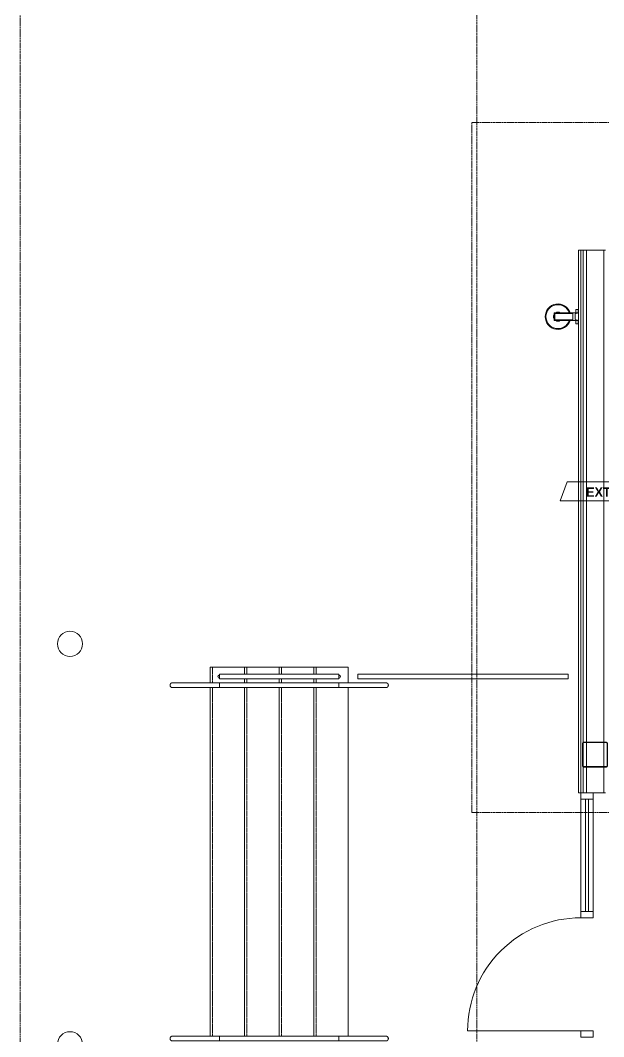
# Model space of a CAD drawing. Header units: inches. Extents: x -4010 to -1814, y 9846 to 12241.
# Drawn here: x -4009.5 to -3823.8, y 11317.3 to 11640.9 of the extents above; entities that cross this region are included whole.
import ezdxf

# ---------------------------------------------------------------- set-up
doc = ezdxf.new("R2010")
doc.units = ezdxf.units.IN
doc.header["$MEASUREMENT"] = 0
for name, pattern in [('Aligning Line 1_8_', [0.25, 0.125, -0.125]), ('Aligning Line 1_8__2_', [0.25, 0.125, -0.125]), ('Overhead 1_16_', [0.101562, 0.0625, -0.039062])]:
    doc.linetypes.add(name, pattern=pattern)
for name, color, linetype, lineweight in [('0-1', 7, 'Continuous', 5), ('0-2', 7, 'Continuous', 9), ('A-DOOR-1', 7, 'Continuous', 9), ('A-FLOR-HRAL-1', 7, 'Continuous', 9), ('A-GLAZ-CURT-1', 7, 'Continuous', 9), ('A-GLAZ-CWMG-1', 7, 'Continuous', 9), ('A-WALL-1', 7, 'Continuous', 9), ('A-WALL-2', 250, 'Continuous', 18), ('A-WALL-IDEN', 211, 'Continuous', 9), ('E-LITE-EQPM-1', 7, 'Continuous', 9), ('G-ANNO-SYMB', 111, 'Aligning Line 1_8_', 9), ('G-ANNO-SYMB-1', 147, 'Aligning Line 1_8_', 9), ('G-ANNO-SYMB-2', 147, 'Aligning Line 1_8__2_', 9), ('S-COLS-1', 7, 'Continuous', 9), ('S-STRS-1', 7, 'Continuous', 9), ('S-STRS-2', 7, 'Overhead 1_16_', 9)]:
    doc.layers.add(name, color=color, linetype=linetype, lineweight=lineweight)
doc.styles.add('Century Gothic_B_1', font='GOTHICB.TTF', dxfattribs={"height": 3})

# ---------------------------------------------------------------- blocks, each defined once
blk = doc.blocks.new('STOREFRONT DOOR A - ALUM_ STILE W_ GLASS INSET-2790937-UNIT PLANS - 1ST FLOOR')
at = {"layer": 'A-DOOR-1'}
blk.add_line((-18, 2), (-18, 38), dxfattribs=at)
blk.add_arc((-18, 2), 36, 0, 90, dxfattribs=at)
blk = doc.blocks.new('System Panel - Glazed-2762267-UNIT PLANS - 1ST FLOOR')
at = {"layer": 'A-GLAZ-CURT-1'}
for p, q in [((17.9, 0.5), (-17.9, 0.5)), ((-17.9, 0.5), (-17.9, -0.5)), ((17.9, -0.5), (17.9, 0.5)), ((-17.9, -0.5), (17.9, -0.5))]:
    blk.add_line(p, q, dxfattribs=at)
blk = doc.blocks.new('Rectangular Mullion - 2_ x 4_ rectangular-2647654-UNIT PLANS - 1ST FLOOR')
at = {"layer": 'A-GLAZ-CWMG-1'}
for p, q in [((-3831.14, 11392.99), (-3831.14, 11357.19)), ((-3827.14, 11392.99), (-3827.14, 11357.19))]:
    blk.add_line(p, q, dxfattribs=at)
blk = doc.blocks.new('Pathway_Cooper_McGraw-Edison _BSC-BRC_Round - Pathway_Cooper_McGraw-Edison _BSC-BRC_Round-2028611-UNIT PLANS - 1ST FLOOR')
at = {"layer": 'E-LITE-EQPM-1'}
for start, end in [(360, 180), (180, 360)]:
    blk.add_arc((0, 0), 4, start, end, dxfattribs=at)
blk = doc.blocks.new('VISA-OW2400-02-SASS - OW2400-L30K-MVOLT-2031435-UNIT PLANS - 1ST FLOOR')
at = {"layer": 'E-LITE-EQPM-1'}
for p, q in [((-3831.89, 11779.24), (-3832.69, 11779.24)), ((-3832.69, 11778.25), (-3832.69, 11779.24)), ((-3831.89, 11779.24), (-3831.89, 11778.25)), ((-3839.6, 11778.24), (-3831.82, 11778.24)), ((-3839.6, 11775.74), (-3839.6, 11778.24)), ((-3831.82, 11775.74), (-3839.6, 11775.74)), ((-3833.6, 11777.99), (-3839.38, 11777.99)), ((-3839.38, 11777.99), (-3839.38, 11775.99)), ((-3839.38, 11775.99), (-3833.6, 11775.99)), ((-3833.6, 11775.99), (-3833.6, 11777.99)), ((-3832.89, 11777.94), (-3831.82, 11778.24)), ((-3832.89, 11776.04), (-3832.89, 11777.94)), ((-3831.82, 11775.74), (-3832.89, 11776.04)), ((-3832.69, 11774.74), (-3832.69, 11775.73)), ((-3831.89, 11775.73), (-3831.89, 11774.74)), ((-3831.82, 11778.24), (-3831.82, 11775.74)), ((-3832.69, 11774.74), (-3831.89, 11774.74))]:
    blk.add_line(p, q, dxfattribs=at)
for radius, start, end in [(4.06, 18.0184, 180), (3.81, 19.2018, 180), (4.06, 180, 341.9816), (3.81, 180, 340.7982), (1.45, 147.9515, 180), (1.45, 180, 212.0485), (1.45, 60, 120), (1.45, 240, 300)]:
    blk.add_arc((-3838.38, 11776.99), radius, start, end, dxfattribs=at)
blk = doc.blocks.new('Railing - 1_-2838582-UNIT PLANS - 1ST FLOOR')
at = {"layer": 'A-FLOR-HRAL-1'}
for p, q in [((2, 11), (2, 0)), ((3.5, 0), (3.5, 11))]:
    blk.add_line(p, q, dxfattribs=at)
at = {"layer": 'A-FLOR-HRAL-1', "flags": 128}
for points in [[(2, 15), (2, 15.03), (2, 15.06), (2.01, 15.09), (2.01, 15.12), (2.01, 15.15), (2.02, 15.18), (2.03, 15.21), (2.04, 15.24), (2.05, 15.26), (2.06, 15.29), (2.07, 15.32), (2.08, 15.35), (2.1, 15.37), (2.11, 15.4), (2.13, 15.42), (2.15, 15.45), (2.17, 15.47), (2.19, 15.49), (2.21, 15.52), (2.23, 15.54), (2.25, 15.56), (2.27, 15.58), (2.3, 15.6), (2.32, 15.61), (2.34, 15.63), (2.37, 15.65), (2.4, 15.66), (2.42, 15.68), (2.45, 15.69), (2.48, 15.7), (2.51, 15.71), (2.53, 15.72), (2.56, 15.73), (2.59, 15.73), (2.62, 15.74), (2.65, 15.74), (2.68, 15.75), (2.71, 15.75), (2.74, 15.75)], [(2, 15), (2, 15), (2, 14.99), (2, 14.97), (2, 14.95), (2, 14.92), (2, 14.89), (2, 14.84), (2, 14.8), (2, 14.74), (2, 14.68), (2, 14.62), (2, 14.55), (2, 14.47), (2, 14.39), (2, 14.3), (2, 14.21), (2, 14.11), (2, 14.01), (2, 13.9), (2, 13.79), (2, 13.67), (2, 13.55), (2, 13.42), (2, 13.29), (2, 13.16), (2, 13.02), (2, 12.89), (2, 12.74), (2, 12.6), (2, 12.45), (2, 12.3), (2, 12.15), (2, 11.99), (2, 11.84), (2, 11.68), (2, 11.52), (2, 11.36), (2, 11.2), (2, 11.04), (2, 11)], [(2, 14.5), (2, 14.53), (2, 14.6), (2, 14.67), (2, 14.73), (2, 14.78), (2, 14.83), (2, 14.87), (2, 14.91), (2, 14.94), (2, 14.97), (2, 14.98), (2, 14.99), (2, 15)], [(2.75, 15.75), (2.78, 15.75), (2.81, 15.75), (2.84, 15.74), (2.87, 15.74), (2.9, 15.74), (2.93, 15.73), (2.96, 15.72), (2.99, 15.71), (3.01, 15.7), (3.04, 15.69), (3.07, 15.68), (3.1, 15.67), (3.11, 15.66)], [(3.12, 15.65), (3.15, 15.64), (3.17, 15.62), (3.2, 15.6), (3.22, 15.58), (3.24, 15.56), (3.27, 15.54), (3.29, 15.52), (3.31, 15.5), (3.33, 15.48), (3.35, 15.45), (3.36, 15.43), (3.38, 15.41), (3.4, 15.38), (3.41, 15.35), (3.43, 15.33), (3.44, 15.3), (3.45, 15.27), (3.46, 15.24), (3.47, 15.22), (3.48, 15.19), (3.48, 15.16), (3.49, 15.13), (3.49, 15.1), (3.5, 15.07), (3.5, 15.04), (3.5, 15.01)], [(3.5, 11), (3.5, 11.16), (3.5, 11.32), (3.5, 11.48), (3.5, 11.64), (3.5, 11.79), (3.5, 11.95), (3.5, 12.11), (3.5, 12.26), (3.5, 12.41), (3.5, 12.56), (3.5, 12.7), (3.5, 12.85), (3.5, 12.99), (3.5, 13.12), (3.5, 13.26), (3.5, 13.39), (3.5, 13.52), (3.5, 13.64), (3.5, 13.76), (3.5, 13.87), (3.5, 13.98), (3.5, 14.08), (3.5, 14.18), (3.5, 14.28), (3.5, 14.37), (3.5, 14.45), (3.5, 14.53), (3.5, 14.6), (3.5, 14.67), (3.5, 14.73), (3.5, 14.78), (3.5, 14.83), (3.5, 14.87), (3.5, 14.91), (3.5, 14.94), (3.5, 14.97), (3.5, 14.98), (3.5, 14.99), (3.5, 15), (3.5, 15)], [(3.5, 15), (3.5, 14.99), (3.5, 14.97), (3.5, 14.95), (3.5, 14.92), (3.5, 14.89), (3.5, 14.84), (3.5, 14.8), (3.5, 14.74), (3.5, 14.68), (3.5, 14.62), (3.5, 14.55), (3.5, 14.52)], [(3.5, 14.07), (3.5, 14.01), (3.5, 13.9), (3.5, 13.79), (3.5, 13.67), (3.5, 13.55), (3.5, 13.42), (3.5, 13.29), (3.5, 13.16), (3.5, 13.02), (3.5, 12.89), (3.5, 12.74), (3.5, 12.6), (3.5, 12.45), (3.5, 12.3), (3.5, 12.15), (3.5, 11.99), (3.5, 11.84), (3.5, 11.68), (3.5, 11.52), (3.5, 11.36), (3.5, 11.2), (3.5, 11.04), (3.5, 11)], [(2, 11), (2, 11.16), (2, 11.32), (2, 11.48), (2, 11.64), (2, 11.79), (2, 11.95), (2, 12.11), (2, 12.26), (2, 12.41), (2, 12.56), (2, 12.7), (2, 12.85), (2, 12.94)]]:
    blk.add_lwpolyline(points, dxfattribs=at)
at = {"layer": 'A-FLOR-HRAL-1'}
blk.add_arc((0, 0), 0.5, 360, 180, dxfattribs=at)
blk = doc.blocks.new('Railing - 1_-2838584-UNIT PLANS - 1ST FLOOR')
at = {"layer": 'A-FLOR-HRAL-1'}
for p, q in [((2, 0), (2, -11)), ((3.5, -11), (3.5, 0))]:
    blk.add_line(p, q, dxfattribs=at)
at = {"layer": 'A-FLOR-HRAL-1', "flags": 128}
for points in [[(2, -12.94), (2, -12.89), (2, -12.74), (2, -12.6), (2, -12.45), (2, -12.3), (2, -12.15), (2, -11.99), (2, -11.84), (2, -11.68), (2, -11.52), (2, -11.36), (2, -11.2), (2, -11.04), (2, -11)], [(2, -11), (2, -11.16), (2, -11.32), (2, -11.48), (2, -11.64), (2, -11.79), (2, -11.95), (2, -12.11), (2, -12.26), (2, -12.41), (2, -12.56), (2, -12.7), (2, -12.85), (2, -12.99), (2, -13.12), (2, -13.26), (2, -13.39), (2, -13.52), (2, -13.64), (2, -13.76), (2, -13.87), (2, -13.98), (2, -14.08), (2, -14.18), (2, -14.28), (2, -14.37), (2, -14.45), (2, -14.53), (2, -14.6), (2, -14.67), (2, -14.73), (2, -14.78), (2, -14.83), (2, -14.87), (2, -14.91), (2, -14.94), (2, -14.97), (2, -14.98), (2, -14.99), (2, -15), (2, -15)], [(3.5, -11), (3.5, -11.16), (3.5, -11.32), (3.5, -11.48), (3.5, -11.64), (3.5, -11.79), (3.5, -11.95), (3.5, -12.11), (3.5, -12.26), (3.5, -12.41), (3.5, -12.56), (3.5, -12.7), (3.5, -12.85)], [(3.5, -15), (3.5, -15), (3.5, -14.99), (3.5, -14.97), (3.5, -14.95), (3.5, -14.92), (3.5, -14.89), (3.5, -14.84), (3.5, -14.8), (3.5, -14.74), (3.5, -14.68), (3.5, -14.62), (3.5, -14.55), (3.5, -14.47), (3.5, -14.39), (3.5, -14.3), (3.5, -14.21), (3.5, -14.11), (3.5, -14.01), (3.5, -13.9), (3.5, -13.79), (3.5, -13.67), (3.5, -13.55), (3.5, -13.42), (3.5, -13.29), (3.5, -13.16), (3.5, -13.02), (3.5, -12.89), (3.5, -12.74), (3.5, -12.6), (3.5, -12.45), (3.5, -12.3), (3.5, -12.15), (3.5, -11.99), (3.5, -11.84), (3.5, -11.68), (3.5, -11.52), (3.5, -11.36), (3.5, -11.2), (3.5, -11.04), (3.5, -11)], [(2, -15), (2, -14.99), (2, -14.97), (2, -14.95), (2, -14.92), (2, -14.89), (2, -14.84), (2, -14.8), (2, -14.74), (2, -14.68), (2, -14.62), (2, -14.55), (2, -14.5)], [(2.75, -15.75), (2.72, -15.75), (2.69, -15.75), (2.66, -15.74), (2.63, -15.74), (2.6, -15.74), (2.57, -15.73), (2.54, -15.72), (2.51, -15.71), (2.49, -15.7), (2.46, -15.69), (2.43, -15.68), (2.4, -15.67), (2.38, -15.65), (2.35, -15.64), (2.33, -15.62), (2.3, -15.6), (2.28, -15.58), (2.26, -15.56), (2.23, -15.54), (2.21, -15.52), (2.19, -15.5), (2.17, -15.48), (2.15, -15.45), (2.14, -15.43), (2.12, -15.41), (2.1, -15.38), (2.09, -15.35), (2.07, -15.33), (2.06, -15.3), (2.05, -15.27), (2.04, -15.24), (2.03, -15.22), (2.02, -15.19), (2.02, -15.16), (2.01, -15.13), (2.01, -15.1), (2, -15.07), (2, -15.04), (2, -15.01)], [(3.5, -15), (3.5, -15.03), (3.5, -15.06), (3.49, -15.09), (3.49, -15.12), (3.49, -15.15), (3.48, -15.18), (3.47, -15.21), (3.46, -15.24), (3.45, -15.26), (3.44, -15.29), (3.43, -15.32), (3.42, -15.35), (3.4, -15.37), (3.39, -15.4), (3.37, -15.42), (3.35, -15.45), (3.33, -15.47), (3.31, -15.49), (3.29, -15.52), (3.27, -15.54), (3.25, -15.56), (3.23, -15.58), (3.2, -15.6), (3.18, -15.61), (3.16, -15.63), (3.13, -15.65), (3.1, -15.66), (3.08, -15.68), (3.05, -15.69), (3.02, -15.7), (2.99, -15.71), (2.97, -15.72), (2.94, -15.73), (2.91, -15.73), (2.88, -15.74), (2.85, -15.74), (2.82, -15.75), (2.79, -15.75), (2.76, -15.75)], [(3.5, -13.54), (3.5, -13.64), (3.5, -13.76), (3.5, -13.87), (3.5, -13.98), (3.5, -14.08), (3.5, -14.18), (3.5, -14.28), (3.5, -14.37), (3.5, -14.45), (3.5, -14.53), (3.5, -14.6), (3.5, -14.67), (3.5, -14.73), (3.5, -14.78), (3.5, -14.83), (3.5, -14.87), (3.5, -14.91), (3.5, -14.94), (3.5, -14.97), (3.5, -14.98), (3.5, -14.99), (3.5, -15)]]:
    blk.add_lwpolyline(points, dxfattribs=at)
at = {"layer": 'A-FLOR-HRAL-1'}
blk.add_arc((0, 0), 0.5, 180, 360, dxfattribs=at)
blk = doc.blocks.new('Railing - Railing-2756993-UNIT PLANS - 1ST FLOOR')
at = {"layer": 'A-FLOR-HRAL-1'}
for p, q in [((-3946.12, 11317.49), (-3908.12, 11317.49)), ((-3946.12, 11315.99), (-3946.12, 11317.49)), ((-3946.12, 11315.99), (-3908.12, 11315.99)), ((-3908.12, 11317.49), (-3908.12, 11315.99)), ((-3946.12, 11314.74), (-3908.12, 11314.74)), ((-3946.12, 11313.24), (-3946.12, 11314.74)), ((-3946.12, 11313.24), (-3908.12, 11313.24)), ((-3908.12, 11314.74), (-3908.12, 11313.24))]:
    blk.add_line(p, q, dxfattribs=at)
at = {"rotation": 90}
for name, p in [('Railing - 1_-2838582-UNIT PLANS - 1ST FLOOR', (-3946.12, 11313.99)), ('Railing - 1_-2838584-UNIT PLANS - 1ST FLOOR', (-3908.12, 11313.99))]:
    blk.add_blockref(name, p, dxfattribs=at)
blk = doc.blocks.new('Railing - 1_-V40-UNIT PLANS - 1ST FLOOR')
at = {"layer": 'A-FLOR-HRAL-1'}
for p, q in [((2, 11), (2, 0)), ((3.5, 0), (3.5, 11))]:
    blk.add_line(p, q, dxfattribs=at)
at = {"layer": 'A-FLOR-HRAL-1', "flags": 128}
for points in [[(2, 15), (2, 15.03), (2, 15.06), (2.01, 15.09), (2.01, 15.12), (2.01, 15.15), (2.02, 15.18), (2.03, 15.21), (2.04, 15.24), (2.05, 15.26), (2.06, 15.29), (2.07, 15.32), (2.08, 15.35), (2.1, 15.37), (2.11, 15.4), (2.13, 15.42), (2.15, 15.45), (2.17, 15.47), (2.19, 15.49), (2.21, 15.52), (2.23, 15.54), (2.25, 15.56), (2.27, 15.58), (2.3, 15.6), (2.32, 15.61), (2.34, 15.63), (2.37, 15.65), (2.4, 15.66), (2.42, 15.68), (2.45, 15.69), (2.48, 15.7), (2.51, 15.71), (2.53, 15.72), (2.56, 15.73), (2.59, 15.73), (2.62, 15.74), (2.65, 15.74), (2.68, 15.75), (2.71, 15.75), (2.74, 15.75)], [(2, 15), (2, 15), (2, 14.99), (2, 14.97), (2, 14.95), (2, 14.92), (2, 14.89), (2, 14.84), (2, 14.8), (2, 14.74), (2, 14.68), (2, 14.62), (2, 14.55), (2, 14.47), (2, 14.39), (2, 14.3), (2, 14.21), (2, 14.11), (2, 14.01), (2, 13.9), (2, 13.79), (2, 13.67), (2, 13.55), (2, 13.42), (2, 13.29), (2, 13.16), (2, 13.02), (2, 12.89), (2, 12.74), (2, 12.6), (2, 12.45), (2, 12.3), (2, 12.15), (2, 11.99), (2, 11.84), (2, 11.68), (2, 11.52), (2, 11.36), (2, 11.2), (2, 11.04), (2, 11)], [(2, 14.5), (2, 14.53), (2, 14.6), (2, 14.67), (2, 14.73), (2, 14.78), (2, 14.83), (2, 14.87), (2, 14.91), (2, 14.94), (2, 14.97), (2, 14.98), (2, 14.99), (2, 15)], [(2.75, 15.75), (2.78, 15.75), (2.81, 15.75), (2.84, 15.74), (2.87, 15.74), (2.9, 15.74), (2.93, 15.73), (2.96, 15.72), (2.99, 15.71), (3.01, 15.7), (3.04, 15.69), (3.07, 15.68), (3.1, 15.67), (3.12, 15.65), (3.15, 15.64), (3.17, 15.62), (3.2, 15.6), (3.22, 15.58), (3.24, 15.56), (3.27, 15.54), (3.29, 15.52), (3.31, 15.5), (3.33, 15.48), (3.35, 15.45), (3.36, 15.43), (3.38, 15.41), (3.4, 15.38), (3.41, 15.35), (3.43, 15.33), (3.44, 15.3), (3.45, 15.27), (3.46, 15.24), (3.47, 15.22), (3.48, 15.19), (3.48, 15.16), (3.49, 15.13), (3.49, 15.1), (3.5, 15.07), (3.5, 15.04), (3.5, 15.01)], [(3.5, 11), (3.5, 11.16), (3.5, 11.32), (3.5, 11.48), (3.5, 11.64), (3.5, 11.79), (3.5, 11.95), (3.5, 12.11), (3.5, 12.26), (3.5, 12.41), (3.5, 12.56), (3.5, 12.7), (3.5, 12.85), (3.5, 12.99), (3.5, 13.12), (3.5, 13.26), (3.5, 13.39), (3.5, 13.52), (3.5, 13.64), (3.5, 13.76), (3.5, 13.87), (3.5, 13.98), (3.5, 14.08), (3.5, 14.18), (3.5, 14.28), (3.5, 14.37), (3.5, 14.45), (3.5, 14.53), (3.5, 14.6), (3.5, 14.67), (3.5, 14.73), (3.5, 14.78), (3.5, 14.83), (3.5, 14.87), (3.5, 14.91), (3.5, 14.94), (3.5, 14.97), (3.5, 14.98), (3.5, 14.99), (3.5, 15), (3.5, 15)], [(3.5, 15), (3.5, 14.99), (3.5, 14.97), (3.5, 14.95), (3.5, 14.92), (3.5, 14.89), (3.5, 14.84), (3.5, 14.8), (3.5, 14.74), (3.5, 14.68), (3.5, 14.62), (3.5, 14.55), (3.5, 14.52)], [(3.5, 14.07), (3.5, 14.01), (3.5, 13.9), (3.5, 13.79), (3.5, 13.67), (3.5, 13.55), (3.5, 13.42), (3.5, 13.29), (3.5, 13.16), (3.5, 13.02), (3.5, 12.89), (3.5, 12.74), (3.5, 12.6), (3.5, 12.45), (3.5, 12.3), (3.5, 12.15), (3.5, 11.99), (3.5, 11.84), (3.5, 11.68), (3.5, 11.52), (3.5, 11.36), (3.5, 11.2), (3.5, 11.04), (3.5, 11)], [(2, 11), (2, 11.16), (2, 11.32), (2, 11.48), (2, 11.64), (2, 11.79), (2, 11.95), (2, 12.11), (2, 12.26), (2, 12.41), (2, 12.56), (2, 12.7), (2, 12.85), (2, 12.94)]]:
    blk.add_lwpolyline(points, dxfattribs=at)
at = {"layer": 'A-FLOR-HRAL-1'}
blk.add_arc((0, 0), 0.5, 360, 180, dxfattribs=at)
blk = doc.blocks.new('Railing - Railing-2757319-UNIT PLANS - 1ST FLOOR')
at = {"layer": 'A-FLOR-HRAL-1'}
for p, q in [((-3946.12, 11432.74), (-3908.12, 11432.74)), ((-3946.12, 11431.24), (-3946.12, 11432.74)), ((-3908.12, 11432.74), (-3908.12, 11431.24)), ((-3946.12, 11431.24), (-3908.12, 11431.24)), ((-3946.12, 11429.99), (-3908.12, 11429.99)), ((-3946.12, 11428.49), (-3946.12, 11429.99)), ((-3908.12, 11429.99), (-3908.12, 11428.49)), ((-3946.12, 11428.49), (-3908.12, 11428.49))]:
    blk.add_line(p, q, dxfattribs=at)
at = {"extrusion": (0, 0, -1), "zscale": -1, "rotation": 270}
for name, p in [('Railing - 1_-V40-UNIT PLANS - 1ST FLOOR', (3946.12, 11431.99)), ('Railing - 1_-2838584-UNIT PLANS - 1ST FLOOR', (3908.12, 11431.99))]:
    blk.add_blockref(name, p, dxfattribs=at)
blk = doc.blocks.new('Railing - Railing-2757826-UNIT PLANS - 1ST FLOOR')
at = {"layer": 'A-FLOR-HRAL-1'}
for p, q in [((-3835.12, 11432.74), (-3902.12, 11432.74)), ((-3902.12, 11431.24), (-3902.12, 11432.74)), ((-3835.12, 11432.74), (-3835.12, 11431.24)), ((-3902.12, 11431.24), (-3835.12, 11431.24))]:
    blk.add_line(p, q, dxfattribs=at)
blk = doc.blocks.new('Rectangular Mullion - 2_ x 4_ rectangular-2762270-UNIT PLANS - 1ST FLOOR')
at = {"layer": 'A-GLAZ-CWMG-1'}
for p, q in [((-2, 2), (0, 2)), ((-2, -2), (-2, 2)), ((0, 2), (0, -2)), ((0, -2), (-2, -2))]:
    blk.add_line(p, q, dxfattribs=at)
blk = doc.blocks.new('Rectangular Mullion - 2_ x 4_ rectangular-2762261-UNIT PLANS - 1ST FLOOR')
at = {"layer": 'A-GLAZ-CWMG-1'}
for p, q in [((-1, 2), (1, 2)), ((-1, -2), (-1, 2)), ((1, 2), (1, -2)), ((1, -2), (-1, -2))]:
    blk.add_line(p, q, dxfattribs=at)
blk = doc.blocks.new('Rectangular Mullion - 2_ x 4_ rectangular-2762260-UNIT PLANS - 1ST FLOOR')
at = {"layer": 'A-GLAZ-CWMG-1'}
for p, q in [((-1, 2), (1, 2)), ((-1, -2), (-1, 2)), ((1, 2), (1, -2)), ((1, -2), (-1, -2))]:
    blk.add_line(p, q, dxfattribs=at)
blk = doc.blocks.new('CTR - 1st Phase - Shell_rvt-1-UNIT PLANS - 1ST FLOOR')
at = {"layer": 'A-WALL-1'}
for p, q in [((-3831.82, 11567.79), (-3831.82, 11551.9)), ((-3823.2, 11567.79), (-3831.82, 11567.79)), ((-3831.82, 11551.9), (-3831.82, 11547.83)), ((-3831.82, 11545.33), (-3831.82, 11430.08)), ((-3831.82, 11430.08), (-3831.82, 11394.99)), ((-3831.82, 11394.99), (-3823.2, 11394.99))]:
    blk.add_line(p, q, dxfattribs=at)
at = {"layer": 'A-WALL-2'}
for p, q in [((-3831.07, 11551.9), (-3831.07, 11567.79)), ((-3830.32, 11551.9), (-3830.32, 11567.79)), ((-3829.32, 11551.9), (-3829.32, 11567.79)), ((-3823.82, 11551.9), (-3823.82, 11567.79)), ((-3831.07, 11430.08), (-3831.07, 11551.9)), ((-3830.32, 11430.08), (-3830.32, 11551.9)), ((-3829.32, 11430.08), (-3829.32, 11551.9)), ((-3823.82, 11430.08), (-3823.82, 11551.9)), ((-3831.07, 11394.99), (-3831.07, 11430.08)), ((-3830.32, 11411.11), (-3830.32, 11430.08)), ((-3829.32, 11411.15), (-3829.32, 11430.08)), ((-3823.82, 11411.15), (-3823.82, 11430.08)), ((-3830.32, 11403.37), (-3830.32, 11410.94)), ((-3829.32, 11403.33), (-3829.32, 11410.98)), ((-3823.82, 11403.33), (-3823.82, 11410.98)), ((-3830.32, 11394.99), (-3830.32, 11403.19)), ((-3829.32, 11394.99), (-3829.32, 11403.15)), ((-3823.82, 11394.99), (-3823.82, 11403.15))]:
    blk.add_line(p, q, dxfattribs=at)
at = {"layer": 'S-STRS-1'}
for p, q in [((-3949.12, 11434.99), (-3949.12, 11429.99)), ((-3949.12, 11434.99), (-3938.12, 11434.99)), ((-3938.12, 11434.99), (-3927.12, 11434.99)), ((-3938.12, 11434.99), (-3938.12, 11432.74)), ((-3927.12, 11434.99), (-3916.12, 11434.99)), ((-3927.12, 11434.99), (-3927.12, 11432.74)), ((-3916.12, 11434.99), (-3905.12, 11434.99)), ((-3916.12, 11434.99), (-3916.12, 11432.74)), ((-3905.12, 11434.99), (-3905.12, 11429.99)), ((-3938.12, 11431.24), (-3938.12, 11429.99)), ((-3927.12, 11431.24), (-3927.12, 11429.99)), ((-3916.12, 11431.24), (-3916.12, 11429.99)), ((-3949.12, 11428.49), (-3949.12, 11317.49)), ((-3938.12, 11428.49), (-3938.12, 11317.49)), ((-3927.12, 11428.49), (-3927.12, 11317.49)), ((-3916.12, 11428.49), (-3916.12, 11317.49)), ((-3905.12, 11428.49), (-3905.12, 11317.49))]:
    blk.add_line(p, q, dxfattribs=at)
at = {"layer": 'S-STRS-2'}
for p, q in [((-3948.37, 11434.99), (-3948.37, 11429.99)), ((-3937.37, 11434.99), (-3937.37, 11432.74)), ((-3926.37, 11434.99), (-3926.37, 11432.74)), ((-3915.37, 11434.99), (-3915.37, 11432.74)), ((-3937.37, 11431.24), (-3937.37, 11429.99)), ((-3926.37, 11431.24), (-3926.37, 11429.99)), ((-3915.37, 11431.24), (-3915.37, 11429.99)), ((-3948.37, 11428.49), (-3948.37, 11317.49)), ((-3937.37, 11428.49), (-3937.37, 11317.49)), ((-3926.37, 11428.49), (-3926.37, 11317.49)), ((-3915.37, 11428.49), (-3915.37, 11317.49))]:
    blk.add_line(p, q, dxfattribs=at)
at = {"layer": '0-2'}
for name, p in [('VISA-OW2400-02-SASS - OW2400-L30K-MVOLT-2031435-UNIT PLANS - 1ST FLOOR', (0, -230.41)), ('Pathway_Cooper_McGraw-Edison _BSC-BRC_Round - Pathway_Cooper_McGraw-Edison _BSC-BRC_Round-2028611-UNIT PLANS - 1ST FLOOR', (-3993.72, 11442.42)), ('Railing - Railing-2757319-UNIT PLANS - 1ST FLOOR', (0, 0)), ('Railing - Railing-2757826-UNIT PLANS - 1ST FLOOR', (0, 0)), ('Rectangular Mullion - 2_ x 4_ rectangular-2647654-UNIT PLANS - 1ST FLOOR', (0, 0)), ('Pathway_Cooper_McGraw-Edison _BSC-BRC_Round - Pathway_Cooper_McGraw-Edison _BSC-BRC_Round-2028611-UNIT PLANS - 1ST FLOOR', (-3993.72, 11314.93)), ('Railing - Railing-2756993-UNIT PLANS - 1ST FLOOR', (0, 0))]:
    blk.add_blockref(name, p, dxfattribs=at)
at = {"layer": '0-2', "extrusion": (0, 0, -1), "rotation": 90.00000000000101}
for name, p in [('Rectangular Mullion - 2_ x 4_ rectangular-2762270-UNIT PLANS - 1ST FLOOR', (3829.14, 11394.99)), ('Rectangular Mullion - 2_ x 4_ rectangular-2762260-UNIT PLANS - 1ST FLOOR', (3829.14, 11356.19)), ('Rectangular Mullion - 2_ x 4_ rectangular-2762261-UNIT PLANS - 1ST FLOOR', (3829.14, 11318.19))]:
    blk.add_blockref(name, p, dxfattribs=at)
at = {"layer": '0-2', "rotation": 89.99999999999899}
for name, p in [('System Panel - Glazed-2762267-UNIT PLANS - 1ST FLOOR', (-3829.14, 11375.09)), ('STOREFRONT DOOR A - ALUM_ STILE W_ GLASS INSET-2790937-UNIT PLANS - 1ST FLOOR', (-3829.14, 11337.19))]:
    blk.add_blockref(name, p, dxfattribs=at)
blk = doc.blocks.new('CTR - 1st Phase -Stairs _ Elevators_rvt-1-UNIT PLANS - 1ST FLOOR')
at = {"layer": 'G-ANNO-SYMB-1'}
for p, q in [((-3865.75, 11388.71), (-3865.75, 11608.39)), ((-3429.67, 11608.39), (-3865.75, 11608.39)), ((-3429.67, 11388.71), (-3865.75, 11388.71))]:
    blk.add_line(p, q, dxfattribs=at)
blk = doc.blocks.new('HSS-Hollow Structural Section-Column - HSS8X8X3_16-1619607-UNIT PLANS - 1ST FLOOR')
at = {"layer": 'S-COLS-1'}
for p, q in [((-4, 3.652), (-4, -3.652)), ((-3.826, -3.652), (-3.826, 3.652)), ((3.652, 4), (-3.652, 4)), ((-3.652, 3.826), (3.652, 3.826)), ((3.826, 3.652), (3.826, -3.652)), ((4, -3.652), (4, 3.652)), ((3.652, -3.826), (-3.652, -3.826)), ((-3.652, -4), (3.652, -4))]:
    blk.add_line(p, q, dxfattribs=at)
for centre, radius, start, end in [((-3.652, 3.652), 0.348, 90, 180), ((-3.652, 3.652), 0.174, 90, 180), ((3.652, 3.652), 0.348, 360, 90), ((3.652, 3.652), 0.174, 0, 90), ((-3.652, -3.652), 0.348, 180, 270), ((-3.652, -3.652), 0.174, 180, 270), ((3.652, -3.652), 0.174, 270, 360), ((3.652, -3.652), 0.348, 270, 360)]:
    blk.add_arc(centre, radius, start, end, dxfattribs=at)
blk = doc.blocks.new('CTR - 1st Phase - Structure_rvt-1-UNIT PLANS - 1ST FLOOR')
at = {"layer": 'G-ANNO-SYMB-2'}
blk.add_line((-3864.19, 9867.01), (-3864.19, 12122.03), dxfattribs=at)
at = {"layer": '0-2'}
blk.add_blockref('HSS-Hollow Structural Section-Column - HSS8X8X3_16-1619607-UNIT PLANS - 1ST FLOOR', (-3826.57, 11407.15), dxfattribs=at)
blk = doc.blocks.new('Wall Tag - Arch Wall-3956453-UNIT PLANS - 1ST FLOOR')
at = {"layer": 'A-WALL-IDEN'}
for p, q in [((-0.356, 0.094), (-0.424, -0.094)), ((0.424, 0.094), (-0.356, 0.094)), ((0.356, -0.094), (0.424, 0.094)), ((-0.424, -0.094), (0.356, -0.094))]:
    blk.add_line(p, q, dxfattribs=at)

msp = doc.modelspace()

# ---------------------------------------------------------------- linework, layer by layer
at = {"layer": 'G-ANNO-SYMB'}
msp.add_line((-4009.5295, 9846.2766), (-4009.5295, 12240.74859), dxfattribs=at)

# ---------------------------------------------------------------- block references
at = {"layer": '0-1'}
msp.add_blockref('CTR - 1st Phase - Shell_rvt-1-UNIT PLANS - 1ST FLOOR', (0, 0), dxfattribs=at)

# ---------------------------------------------------------------- next in the draw order: block references
msp.add_blockref('CTR - 1st Phase -Stairs _ Elevators_rvt-1-UNIT PLANS - 1ST FLOOR', (0, 0), dxfattribs=at)

# ---------------------------------------------------------------- next in the draw order: block references
msp.add_blockref('CTR - 1st Phase - Structure_rvt-1-UNIT PLANS - 1ST FLOOR', (0, 0), dxfattribs=at)

# ---------------------------------------------------------------- next in the draw order: block references
at = {"layer": 'A-WALL-IDEN', "xscale": 31.99999999999999, "yscale": 31.99999999999999, "zscale": 31.99999999999999}
msp.add_blockref('Wall Tag - Arch Wall-3956453-UNIT PLANS - 1ST FLOOR', (-3824.09322, 11490.9894), dxfattribs=at)

# ---------------------------------------------------------------- next in the draw order: texts
at = {"layer": 'A-WALL-IDEN', "insert": (-3829.39418, 11492.23693), "char_height": 3, "width": 12.726, "attachment_point": 1, "style": 'Century Gothic_B_1'}
msp.add_mtext('EXT 1', dxfattribs=at)

doc.saveas('drawing.dxf')
